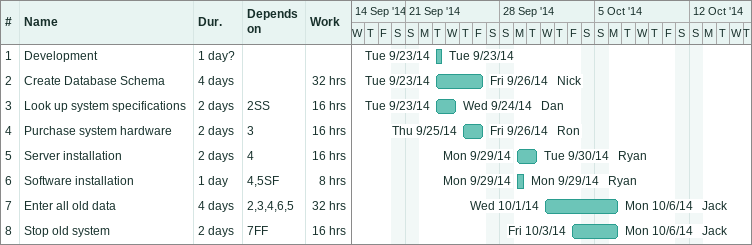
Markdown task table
| ID | Task | Duration | Start | Finish | Predecessors | Resources | Work (h) |
|---|---|---|---|---|---|---|---|
| 1 | Development | 1d? | 2014-09-23 | 2014-09-23 |  |  |  |
| 2 | Create Database Schema | 4d | 2014-09-23 | 2014-09-26 |  | Nick | 32 |
| 3 | Look up system specifications | 2d | 2014-09-23 | 2014-09-24 | 2SS | Dan | 16 |
| 4 | Purchase system hardware | 2d | 2014-09-25 | 2014-09-26 | 3 | Ron | 16 |
| 5 | Server installation | 2d | 2014-09-29 | 2014-09-30 | 4 | Ryan | 16 |
| 6 | Software installation | 1d | 2014-09-29 | 2014-09-29 | 4, 5SF | Ryan | 8 |
| 7 | Enter all old data | 4d | 2014-10-01 | 2014-10-06 | 2, 3, 4, 6, 5 | Jack | 32 |
| 8 | Stop old system | 2d | 2014-10-03 | 2014-10-06 | 7FF | Jack | 16 |
